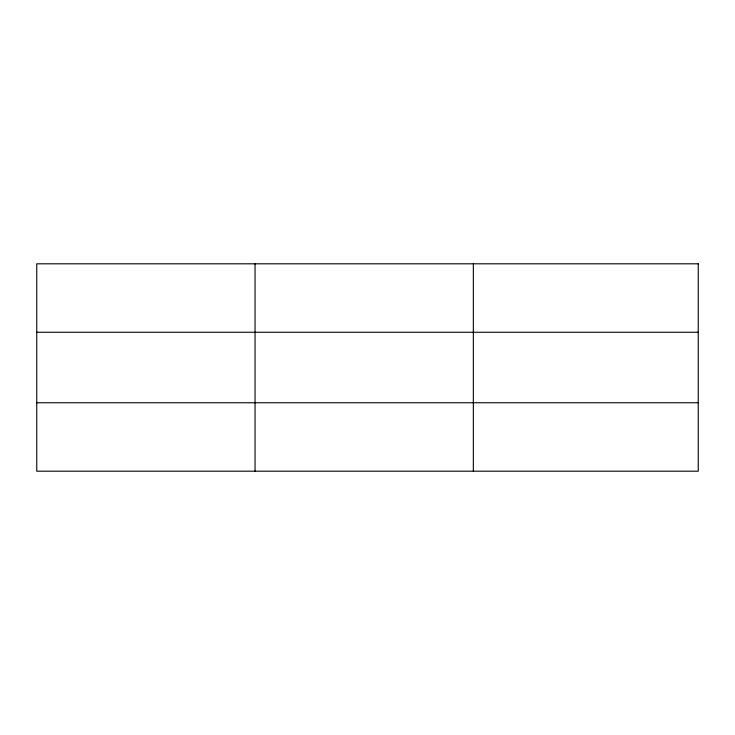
<?xml version="1.0" encoding="UTF-8"?>
<svg xmlns="http://www.w3.org/2000/svg" width="735" height="735" viewBox="0 0 735 735"><rect width="100%" height="100%" fill="white"/><g stroke="black" fill="none" stroke-linecap="round" stroke-linejoin="round"><path stroke-width="1.1" d="M255.045 263.81L255.045 471.19M473.34 263.81L473.34 471.19M36.75 332.248L698.25 332.248M36.75 402.752L698.25 402.752M698.25 263.81L698.25 471.19L36.75 471.19L36.75 263.81L698.25 263.81"/></g></svg>
